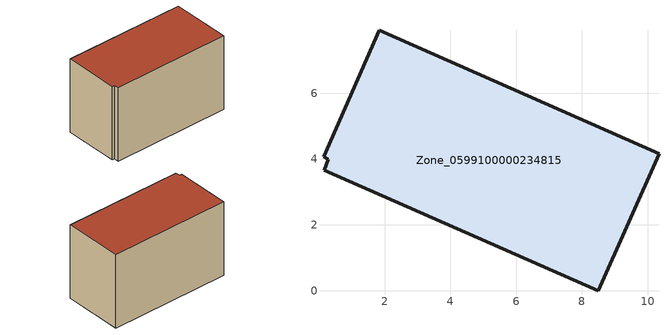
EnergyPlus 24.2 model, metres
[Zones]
Zone_0599100000234815
 floor ground (C_G): 0.14,4.07 1.84,7.91 10.34,4.16 8.5,0 0.17,3.67 0.29,3.99 z0
 wall outside (C_F): 8.5,0 10.34,4.16 1.84,7.91 0.14,4.07 0.29,3.99 0.17,3.67 8.5,0 z0:5.75
 roof outside (C_R): 1.84,7.91 0.14,4.07 0.29,3.99 0.17,3.67 8.5,0 10.34,4.16 z5.75
[BUILDING]
Pand.0599100000234815: North Axis=0; Terrain=City; Loads Convergence Tolerance Value=0.04; Temperature Convergence Tolerance Value=0.4; Solar Distribution=FullExterior; Maximum Number of Warmup Days=25; Minimum Number of Warmup Days=1
[Site:Location]
Rotterdam.The.Hague.AP_ZH_NLD Design_Conditions: Latitude=51.96; Longitude=4.45; Time Zone=1; Elevation=-4.5
[SITE:GROUNDTEMPERATURE:BUILDINGSURFACE]
18, 18, 18, 18, 18, 18, 18, 18, 18, 18, 18, 18
[MATERIAL] Thermal Absorptance=0.9; Solar Absorptance=0.7; Visible Absorptance=0.7
Name | Roughness | Thickness | Conductivity | Density | Specific Heat
G.TC.1946-1964 | MediumSmooth | 0.15 | 1 | 540 | 1210
F.TC.1946-1964 | Rough | 0.3 | 0.857143 | 1920 | 840
R.TC.1946-1964 | MediumRough | 0.2 | 0.235294 | 1500 | 1000
[CONSTRUCTION]
C_G: G.TC.1946-1964
C_F: F.TC.1946-1964
C_R: R.TC.1946-1964
[ZONE]
Zone_0599100000234815: Type=1; Multiplier=1; Ceiling Height=Autocalculate; Volume=Autocalculate; Floor Area=autocalculate; Part of Total Floor Area=Yes
[ZONEINFILTRATION:DESIGNFLOWRATE]
Infil_Zone_0599100000234815: Zone or ZoneList or Space or SpaceList=Zone_0599100000234815; Schedule=AlwaysOn; Design Flow Rate Calculation Method=Flow/Area; Flow Rate per Floor Area=0.003; Constant Term Coefficient=1; Temperature Term Coefficient=0; Velocity Term Coefficient=0; Velocity Squared Term Coefficient=0
[HVACTEMPLATE:ZONE:IDEALLOADSAIRSYSTEM]
Zone_0599100000234815: Maximum Heating Supply Air Temperature=50; Minimum Cooling Supply Air Temperature=13; Maximum Heating Supply Air Humidity Ratio=0.0156; Minimum Cooling Supply Air Humidity Ratio=0.0077; Heating Limit=NoLimit; Cooling Limit=NoLimit; Dehumidification Control Type=ConstantSensibleHeatRatio; Cooling Sensible Heat Ratio=0.7; Dehumidification Setpoint=60; Humidification Control Type=None; Humidification Setpoint=30; Outdoor Air Method=None; Outdoor Air Flow Rate per Person=0.00944; Outdoor Air Flow Rate per Zone Floor Area=0; Outdoor Air Flow Rate per Zone=0; Demand Controlled Ventilation Type=None; Outdoor Air Economizer Type=NoEconomizer; Heat Recovery Type=None; Sensible Heat Recovery Effectiveness=0.7; Latent Heat Recovery Effectiveness=0.65
[ZONECONTROL:THERMOSTAT]
ThermostatControl_Zone_0599100000234815: Zone or ZoneList=Zone_0599100000234815; Control Type Schedule=DualSetpointControlType; Control 1=Thermostat_Zone_0599100000234815; Temperature Difference Between Cutout And Setpoint=0
[THERMOSTATSETPOINT:DUALSETPOINT]
Thermostat_Zone_0599100000234815: Heating Setpoint Temperature Schedule=HeatingSetpoint_Zone_0599100000234815; Cooling Setpoint Temperature Schedule=CoolingSetpoint_Zone_0599100000234815
[SCHEDULE:COMPACT]
HeatingSetpoint_Zone_0599100000234815: Through: 12/31, For: AllDays, Until: 24:00, 21
CoolingSetpoint_Zone_0599100000234815: Through: 12/31, For: AllDays, Until: 24:00, 24
DualSetpointControlType: Through: 12/31, For: AllDays, Until: 24:00, 4
AlwaysOn: Through: 12/31, For: AllDays, Until: 24:00, 1
